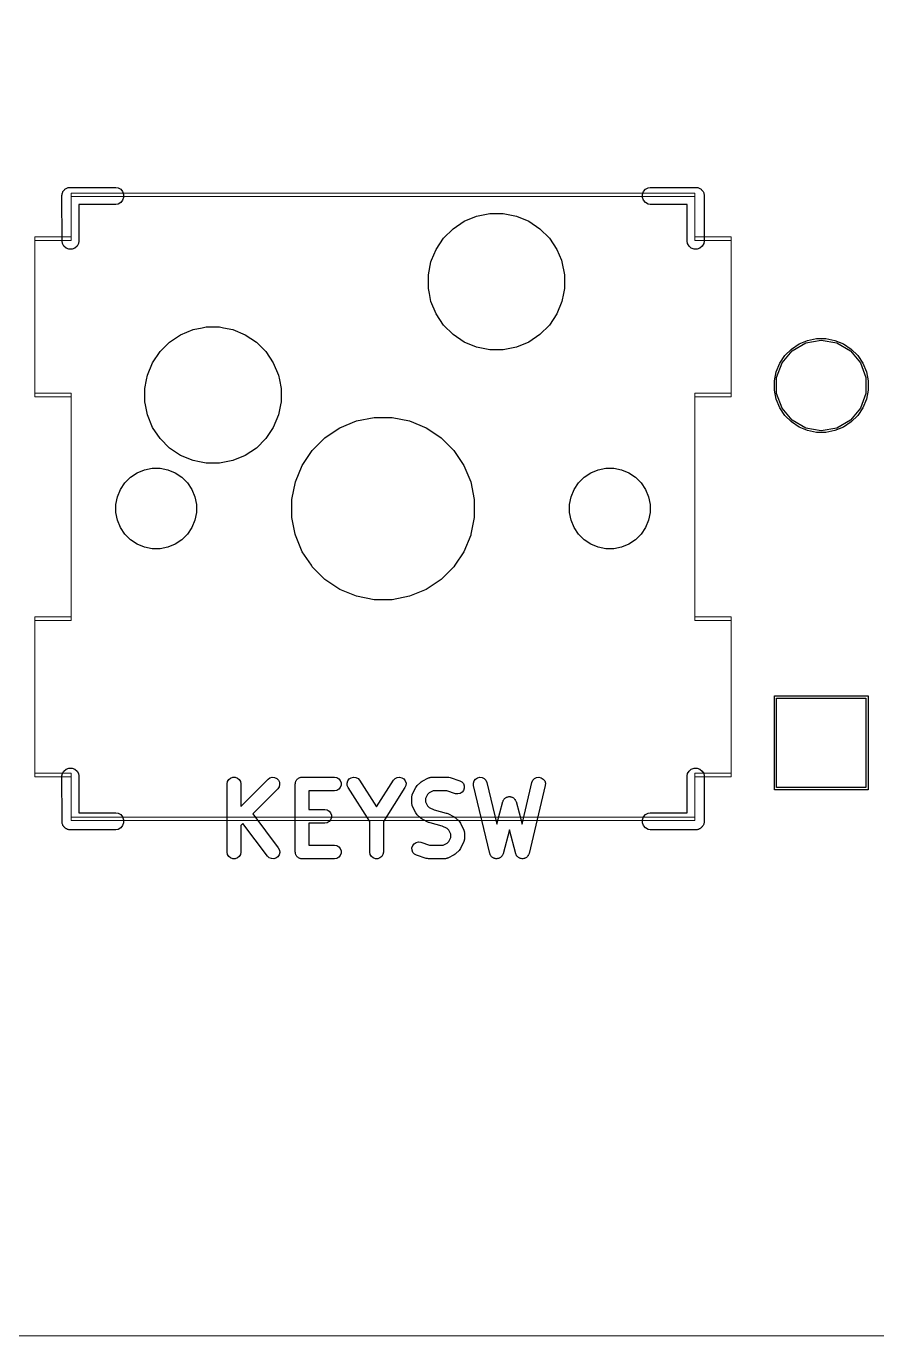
# Model space of a CAD drawing. Header units: millimetres. Extents: x 13 to 222, y -3 to 195.
# Drawn here: x 54.19 to 73.24, y 40.44 to 69.76 of the extents above; entities that cross this region are included whole.
import ezdxf

# ---------------------------------------------------------------- set-up
doc = ezdxf.new("R2010")
doc.units = ezdxf.units.MM
doc.header["$MEASUREMENT"] = 0
doc.layers.add('Ergodox plate', color=7, linetype='Continuous', lineweight=0, true_color=0xf6921e)
doc.layers.add('Orig switch cut', color=7, linetype='Continuous', lineweight=0, true_color=0xde3535)
doc.layers.add('Mask', color=134, linetype='Continuous')
doc.layers.add('Silk', color=142, linetype='Continuous')

msp = doc.modelspace()

# ---------------------------------------------------------------- linework, layer by layer
at = {"layer": 'Ergodox plate'}
msp.add_lwpolyline([(99.143, 40.444), (22.011, 40.444, -0.414214), (15.011, 47.444), (15.011, 171.874, -0.414214), (22.011, 178.874), (125.882, 178.874)], format="xyb", dxfattribs=at)
msp.add_lwpolyline([(69.163, 66.024), (69.163, 65.044), (69.976, 65.044), (69.976, 61.544), (69.163, 61.544), (69.163, 56.535), (69.976, 56.535), (69.976, 53.035), (69.163, 53.035), (69.163, 52.054), (55.193, 52.054), (55.193, 53.035), (54.381, 53.035), (54.381, 56.535), (55.193, 56.535), (55.193, 61.544), (54.381, 61.544), (54.381, 65.044), (55.193, 65.044), (55.193, 66.024)], close=True, dxfattribs=at)
at = {"layer": 'Mask', "linetype": 'Continuous'}
for p, q in [((63.747, 65.227), (63.997, 65.394)), ((63.997, 65.394), (64.275, 65.509)), ((64.275, 65.509), (64.422, 65.539)), ((64.422, 65.539), (64.57, 65.568)), ((64.57, 65.568), (64.87, 65.568)), ((64.87, 65.568), (65.018, 65.539)), ((65.018, 65.539), (65.165, 65.509)), ((65.165, 65.509), (65.443, 65.394)), ((65.443, 65.394), (65.693, 65.227)), ((63.535, 65.015), (63.747, 65.227)), ((65.693, 65.227), (65.905, 65.015)), ((63.368, 64.765), (63.535, 65.015)), ((65.905, 65.015), (66.072, 64.765)), ((63.253, 64.487), (63.266, 64.52)), ((63.266, 64.52), (63.368, 64.765)), ((66.072, 64.765), (66.174, 64.52)), ((66.174, 64.52), (66.187, 64.487)), ((63.194, 64.192), (63.253, 64.487)), ((66.187, 64.487), (66.246, 64.192)), ((63.194, 63.892), (63.194, 64.192)), ((66.246, 64.192), (66.246, 63.892)), ((63.217, 63.777), (63.194, 63.892)), ((63.253, 63.597), (63.217, 63.777)), ((66.223, 63.777), (66.187, 63.597)), ((66.246, 63.892), (66.223, 63.777)), ((63.368, 63.319), (63.253, 63.597)), ((66.187, 63.597), (66.072, 63.319)), ((63.535, 63.069), (63.368, 63.319)), ((63.747, 62.857), (63.535, 63.069)), ((65.905, 63.069), (65.693, 62.857)), ((66.072, 63.319), (65.905, 63.069)), ((57.397, 62.687), (57.647, 62.854)), ((57.647, 62.854), (57.925, 62.969)), ((57.925, 62.969), (58.131, 63.01)), ((58.131, 63.01), (58.22, 63.028)), ((58.22, 63.028), (58.52, 63.028)), ((58.52, 63.028), (58.609, 63.01)), ((58.609, 63.01), (58.815, 62.969)), ((58.815, 62.969), (59.093, 62.854)), ((59.093, 62.854), (59.343, 62.687)), ((63.997, 62.69), (63.747, 62.857)), ((65.693, 62.857), (65.443, 62.69)), ((71.687, 62.728), (71.89, 62.768)), ((71.89, 62.768), (72.097, 62.768)), ((72.097, 62.768), (72.301, 62.728)), ((57.018, 62.225), (57.185, 62.475)), ((57.185, 62.475), (57.397, 62.687)), ((59.343, 62.687), (59.555, 62.475)), ((59.555, 62.475), (59.722, 62.225)), ((64.275, 62.575), (63.997, 62.69)), ((64.382, 62.553), (64.275, 62.575)), ((64.57, 62.516), (64.382, 62.553)), ((64.87, 62.516), (64.57, 62.516)), ((65.058, 62.553), (64.87, 62.516)), ((65.165, 62.575), (65.058, 62.553)), ((65.443, 62.69), (65.165, 62.575)), ((71.178, 62.387), (71.324, 62.533)), ((71.324, 62.533), (71.496, 62.648)), ((71.496, 62.648), (71.687, 62.728)), ((72.301, 62.728), (72.492, 62.648)), ((72.492, 62.648), (72.664, 62.533)), ((72.664, 62.533), (72.81, 62.387)), ((56.903, 61.947), (57.018, 62.225)), ((59.722, 62.225), (59.837, 61.947)), ((70.983, 62.024), (71.063, 62.215)), ((71.063, 62.215), (71.178, 62.387)), ((72.81, 62.387), (72.925, 62.215)), ((72.925, 62.215), (73.005, 62.024)), ((56.881, 61.841), (56.903, 61.947)), ((59.837, 61.947), (59.859, 61.841)), ((70.943, 61.821), (70.983, 62.024)), ((73.005, 62.024), (73.045, 61.821)), ((56.844, 61.652), (56.881, 61.841)), ((56.844, 61.352), (56.844, 61.652)), ((59.859, 61.841), (59.896, 61.652)), ((59.896, 61.652), (59.896, 61.352)), ((70.943, 61.613), (70.943, 61.821)), ((70.983, 61.41), (70.943, 61.613)), ((73.045, 61.613), (73.005, 61.41)), ((73.045, 61.821), (73.045, 61.613)), ((56.858, 61.281), (56.844, 61.352)), ((56.903, 61.057), (56.858, 61.281)), ((59.882, 61.281), (59.837, 61.057)), ((59.896, 61.352), (59.882, 61.281)), ((71.063, 61.219), (70.983, 61.41)), ((73.005, 61.41), (72.925, 61.219)), ((57.018, 60.779), (56.903, 61.057)), ((59.837, 61.057), (59.722, 60.779)), ((61.585, 60.925), (61.979, 61.003)), ((61.979, 61.003), (62.381, 61.003)), ((62.381, 61.003), (62.775, 60.925)), ((71.178, 61.047), (71.063, 61.219)), ((71.324, 60.901), (71.178, 61.047)), ((72.81, 61.047), (72.664, 60.901)), ((72.925, 61.219), (72.81, 61.047)), ((57.185, 60.529), (57.018, 60.779)), ((59.722, 60.779), (59.555, 60.529)), ((60.999, 60.628), (61.213, 60.771)), ((61.213, 60.771), (61.585, 60.925)), ((61.585, 60.925), (61.585, 60.925)), ((61.585, 60.925), (61.585, 60.925)), ((62.775, 60.925), (62.775, 60.925)), ((62.775, 60.925), (62.775, 60.925)), ((62.775, 60.925), (63.147, 60.771)), ((63.147, 60.771), (63.361, 60.628)), ((71.496, 60.786), (71.324, 60.901)), ((71.687, 60.706), (71.496, 60.786)), ((71.89, 60.666), (71.687, 60.706)), ((72.301, 60.706), (72.097, 60.666)), ((72.492, 60.786), (72.301, 60.706)), ((72.664, 60.901), (72.492, 60.786)), ((57.397, 60.317), (57.185, 60.529)), ((59.555, 60.529), (59.343, 60.317)), ((60.595, 60.263), (60.879, 60.547)), ((60.879, 60.547), (60.999, 60.628)), ((63.361, 60.628), (63.481, 60.547)), ((63.481, 60.547), (63.765, 60.263)), ((72.097, 60.666), (71.89, 60.666)), ((57.647, 60.15), (57.397, 60.317)), ((57.925, 60.035), (57.647, 60.15)), ((59.093, 60.15), (58.815, 60.035)), ((59.343, 60.317), (59.093, 60.15)), ((60.371, 59.929), (60.595, 60.263)), ((60.595, 60.263), (60.595, 60.263)), ((63.765, 60.263), (63.765, 60.263)), ((63.765, 60.263), (63.989, 59.929)), ((56.673, 59.76), (56.837, 59.828)), ((56.837, 59.828), (57.011, 59.863)), ((57.011, 59.863), (57.189, 59.863)), ((57.189, 59.863), (57.363, 59.828)), ((57.363, 59.828), (57.527, 59.76)), ((58.072, 60.005), (57.925, 60.035)), ((58.22, 59.976), (58.072, 60.005)), ((58.52, 59.976), (58.22, 59.976)), ((58.668, 60.005), (58.52, 59.976)), ((58.815, 60.035), (58.668, 60.005)), ((60.217, 59.557), (60.371, 59.929)), ((63.989, 59.929), (64.143, 59.557)), ((66.833, 59.76), (66.997, 59.828)), ((66.997, 59.828), (67.171, 59.863)), ((67.171, 59.863), (67.349, 59.863)), ((67.349, 59.863), (67.523, 59.828)), ((67.523, 59.828), (67.687, 59.76)), ((56.302, 59.389), (56.4, 59.536)), ((56.4, 59.536), (56.526, 59.662)), ((56.526, 59.662), (56.673, 59.76)), ((57.527, 59.76), (57.674, 59.662)), ((57.674, 59.662), (57.8, 59.536)), ((57.8, 59.536), (57.898, 59.389)), ((60.139, 59.163), (60.217, 59.557)), ((60.217, 59.557), (60.217, 59.557)), ((64.143, 59.557), (64.143, 59.557)), ((64.143, 59.557), (64.221, 59.163)), ((66.462, 59.389), (66.56, 59.536)), ((66.56, 59.536), (66.686, 59.662)), ((66.686, 59.662), (66.833, 59.76)), ((67.687, 59.76), (67.834, 59.662)), ((67.834, 59.662), (67.96, 59.536)), ((67.96, 59.536), (68.058, 59.389)), ((56.234, 59.225), (56.302, 59.389)), ((57.898, 59.389), (57.966, 59.225)), ((66.394, 59.225), (66.462, 59.389)), ((68.058, 59.389), (68.126, 59.225)), ((56.199, 59.051), (56.234, 59.225)), ((56.199, 58.873), (56.199, 59.051)), ((57.966, 59.225), (58.001, 59.051)), ((58.001, 59.051), (58.001, 58.873)), ((60.139, 58.761), (60.139, 59.163)), ((64.221, 59.163), (64.221, 58.761)), ((66.359, 59.051), (66.394, 59.225)), ((66.359, 58.873), (66.359, 59.051)), ((68.126, 59.225), (68.161, 59.051)), ((68.161, 59.051), (68.161, 58.873)), ((56.234, 58.699), (56.199, 58.873)), ((56.302, 58.535), (56.234, 58.699)), ((57.966, 58.699), (57.898, 58.535)), ((58.001, 58.873), (57.966, 58.699)), ((60.213, 58.387), (60.139, 58.761)), ((64.221, 58.761), (64.147, 58.387)), ((66.394, 58.699), (66.359, 58.873)), ((66.462, 58.535), (66.394, 58.699)), ((68.126, 58.699), (68.058, 58.535)), ((68.161, 58.873), (68.126, 58.699)), ((56.4, 58.388), (56.302, 58.535)), ((56.526, 58.262), (56.4, 58.388)), ((57.8, 58.388), (57.674, 58.262)), ((57.898, 58.535), (57.8, 58.388)), ((60.217, 58.367), (60.213, 58.387)), ((60.371, 57.995), (60.217, 58.367)), ((64.143, 58.367), (63.989, 57.995)), ((64.147, 58.387), (64.143, 58.367)), ((66.56, 58.388), (66.462, 58.535)), ((66.686, 58.262), (66.56, 58.388)), ((67.96, 58.388), (67.834, 58.262)), ((68.058, 58.535), (67.96, 58.388)), ((56.673, 58.164), (56.526, 58.262)), ((56.837, 58.096), (56.673, 58.164)), ((57.011, 58.061), (56.837, 58.096)), ((57.189, 58.061), (57.011, 58.061)), ((57.363, 58.096), (57.189, 58.061)), ((57.527, 58.164), (57.363, 58.096)), ((57.674, 58.262), (57.527, 58.164)), ((66.833, 58.164), (66.686, 58.262)), ((66.997, 58.096), (66.833, 58.164)), ((67.171, 58.061), (66.997, 58.096)), ((67.349, 58.061), (67.171, 58.061)), ((67.523, 58.096), (67.349, 58.061)), ((67.687, 58.164), (67.523, 58.096)), ((67.834, 58.262), (67.687, 58.164)), ((60.574, 57.691), (60.371, 57.995)), ((63.989, 57.995), (63.786, 57.691)), ((60.595, 57.661), (60.574, 57.691)), ((60.879, 57.377), (60.595, 57.661)), ((63.765, 57.661), (63.481, 57.377)), ((63.786, 57.691), (63.765, 57.661)), ((61.213, 57.153), (60.879, 57.377)), ((60.879, 57.377), (60.879, 57.377)), ((63.481, 57.377), (63.147, 57.153)), ((63.481, 57.377), (63.481, 57.377)), ((61.585, 56.999), (61.213, 57.153)), ((61.979, 56.921), (61.585, 56.999)), ((61.585, 56.999), (61.585, 56.999)), ((61.585, 56.999), (61.585, 56.999)), ((62.381, 56.921), (61.979, 56.921)), ((62.775, 56.999), (62.381, 56.921)), ((63.147, 57.153), (62.775, 56.999)), ((62.775, 56.999), (62.775, 56.999)), ((62.775, 56.999), (62.775, 56.999)), ((70.943, 52.666), (70.943, 54.768)), ((70.943, 54.768), (73.045, 54.768)), ((73.045, 54.768), (73.045, 52.666)), ((73.045, 52.666), (70.943, 52.666))]:
    msp.add_line(p, q, dxfattribs=at)
at = {"layer": 'Orig switch cut', "lineweight": 0}
msp.add_line((13.177, 40.444), (105.551, 40.444), dxfattribs=at)
at = {"layer": 'Orig switch cut'}
msp.add_lwpolyline([(69.165, 65.947), (69.165, 64.967), (69.978, 64.967), (69.978, 61.467), (69.165, 61.467), (69.165, 56.458), (69.978, 56.458), (69.978, 52.958), (69.165, 52.958), (69.165, 51.977), (55.195, 51.977), (55.195, 52.958), (54.382, 52.958), (54.382, 56.458), (55.195, 56.458), (55.195, 61.467), (54.382, 61.467), (54.382, 64.967), (55.195, 64.967), (55.195, 65.947)], close=True, dxfattribs=at)
at = {"layer": 'Silk', "linetype": 'Continuous'}
for p, q in [((54.99, 64.945), (54.989, 65.979)), ((54.989, 65.979), (54.99, 65.979)), ((54.99, 65.996), (54.995, 66.011)), ((54.99, 65.979), (54.99, 65.996)), ((54.995, 66.011), (54.998, 66.028)), ((54.998, 66.028), (55.007, 66.043)), ((55.007, 66.043), (55.012, 66.059)), ((55.012, 66.059), (55.023, 66.072)), ((55.023, 66.072), (55.032, 66.086)), ((55.032, 66.086), (55.045, 66.097)), ((55.045, 66.097), (55.056, 66.11)), ((55.056, 66.11), (55.07, 66.119)), ((55.07, 66.119), (55.083, 66.13)), ((55.083, 66.13), (55.099, 66.135)), ((55.099, 66.135), (55.114, 66.144)), ((55.114, 66.144), (55.131, 66.147)), ((55.131, 66.147), (55.146, 66.152)), ((55.146, 66.152), (55.163, 66.152)), ((55.163, 66.152), (55.163, 66.153)), ((55.163, 66.153), (56.197, 66.153)), ((56.197, 66.153), (56.246, 66.144)), ((56.246, 66.144), (56.304, 66.11)), ((56.304, 66.11), (56.348, 66.059)), ((56.348, 66.059), (56.37, 65.996)), ((56.37, 65.996), (56.37, 65.928)), ((67.99, 65.996), (68.012, 66.059)), ((67.99, 65.928), (67.99, 65.996)), ((68.012, 66.059), (68.056, 66.11)), ((68.056, 66.11), (68.114, 66.144)), ((68.114, 66.144), (68.163, 66.153)), ((68.163, 66.153), (69.197, 66.153)), ((69.197, 66.153), (69.197, 66.152)), ((69.197, 66.152), (69.214, 66.152)), ((69.214, 66.152), (69.229, 66.147)), ((69.229, 66.147), (69.246, 66.144)), ((69.246, 66.144), (69.261, 66.135)), ((69.261, 66.135), (69.277, 66.13)), ((69.277, 66.13), (69.29, 66.119)), ((69.29, 66.119), (69.304, 66.11)), ((69.304, 66.11), (69.315, 66.097)), ((69.315, 66.097), (69.328, 66.086)), ((69.328, 66.086), (69.337, 66.072)), ((69.337, 66.072), (69.348, 66.059)), ((69.348, 66.059), (69.353, 66.043)), ((69.353, 66.043), (69.362, 66.028)), ((69.362, 66.028), (69.365, 66.011)), ((69.365, 66.011), (69.37, 65.996)), ((69.37, 65.996), (69.37, 65.979)), ((69.37, 65.979), (69.37, 65.979)), ((69.37, 65.979), (69.37, 64.945)), ((56.197, 65.772), (55.37, 65.772)), ((55.37, 65.772), (55.37, 64.945)), ((56.246, 65.78), (56.197, 65.772)), ((56.304, 65.814), (56.246, 65.78)), ((56.348, 65.865), (56.304, 65.814)), ((56.37, 65.928), (56.348, 65.865)), ((68.012, 65.865), (67.99, 65.928)), ((68.056, 65.814), (68.012, 65.865)), ((68.114, 65.78), (68.056, 65.814)), ((68.163, 65.772), (68.114, 65.78)), ((68.99, 65.772), (68.163, 65.772)), ((68.989, 64.945), (68.99, 65.772)), ((54.998, 64.896), (54.99, 64.945)), ((55.032, 64.838), (54.998, 64.896)), ((55.083, 64.794), (55.032, 64.838)), ((55.328, 64.838), (55.277, 64.794)), ((55.362, 64.896), (55.328, 64.838)), ((55.37, 64.945), (55.362, 64.896)), ((68.998, 64.896), (68.989, 64.945)), ((69.032, 64.838), (68.998, 64.896)), ((69.083, 64.794), (69.032, 64.838)), ((69.328, 64.838), (69.277, 64.794)), ((69.362, 64.896), (69.328, 64.838)), ((69.37, 64.945), (69.362, 64.896)), ((55.146, 64.772), (55.083, 64.794)), ((55.214, 64.772), (55.146, 64.772)), ((55.277, 64.794), (55.214, 64.772)), ((69.146, 64.772), (69.083, 64.794)), ((69.214, 64.772), (69.146, 64.772)), ((69.277, 64.794), (69.214, 64.772)), ((71.115, 62.225), (71.341, 62.495)), ((71.341, 62.495), (71.647, 62.671)), ((71.647, 62.671), (71.994, 62.732)), ((71.994, 62.732), (72.341, 62.671)), ((72.341, 62.671), (72.647, 62.495)), ((72.647, 62.495), (72.873, 62.225)), ((70.994, 61.893), (71.115, 62.225)), ((72.873, 62.225), (72.994, 61.893)), ((70.994, 61.541), (70.994, 61.893)), ((72.994, 61.893), (72.994, 61.541)), ((71.115, 61.209), (70.994, 61.541)), ((72.994, 61.541), (72.873, 61.209)), ((71.341, 60.939), (71.115, 61.209)), ((72.873, 61.209), (72.647, 60.939)), ((71.647, 60.763), (71.341, 60.939)), ((71.994, 60.702), (71.647, 60.763)), ((72.341, 60.763), (71.994, 60.702)), ((72.647, 60.939), (72.341, 60.763)), ((70.994, 52.717), (70.994, 54.717)), ((70.994, 54.717), (72.994, 54.717)), ((72.994, 54.717), (72.994, 52.717)), ((54.998, 53.028), (55.032, 53.086)), ((55.032, 53.086), (55.083, 53.13)), ((55.083, 53.13), (55.146, 53.152)), ((55.146, 53.152), (55.214, 53.152)), ((55.214, 53.152), (55.277, 53.13)), ((55.277, 53.13), (55.328, 53.086)), ((55.328, 53.086), (55.362, 53.028)), ((68.998, 53.028), (69.032, 53.086)), ((69.032, 53.086), (69.083, 53.13)), ((69.083, 53.13), (69.146, 53.152)), ((69.146, 53.152), (69.214, 53.152)), ((69.214, 53.152), (69.277, 53.13)), ((69.277, 53.13), (69.328, 53.086)), ((69.328, 53.086), (69.362, 53.028)), ((54.989, 52.979), (54.998, 53.028)), ((54.99, 51.996), (54.989, 52.979)), ((55.362, 53.028), (55.37, 52.979)), ((55.37, 52.979), (55.37, 52.153)), ((58.689, 52.797), (58.699, 52.849)), ((58.689, 51.273), (58.689, 52.797)), ((58.699, 52.849), (58.725, 52.895)), ((58.725, 52.895), (58.766, 52.929)), ((58.766, 52.929), (58.815, 52.947)), ((58.815, 52.947), (58.868, 52.947)), ((58.868, 52.947), (58.918, 52.929)), ((58.918, 52.929), (58.958, 52.895)), ((58.958, 52.895), (58.985, 52.849)), ((58.985, 52.849), (58.994, 52.797)), ((58.994, 52.294), (59.605, 52.904)), ((58.994, 52.797), (58.994, 52.294)), ((59.605, 52.904), (59.648, 52.935)), ((59.648, 52.935), (59.699, 52.948)), ((59.699, 52.948), (59.752, 52.944)), ((59.752, 52.944), (59.8, 52.921)), ((59.8, 52.921), (59.837, 52.884)), ((59.837, 52.884), (59.86, 52.836)), ((59.864, 52.783), (59.851, 52.732)), ((59.86, 52.836), (59.864, 52.783)), ((60.213, 52.797), (60.216, 52.81)), ((60.213, 51.273), (60.213, 52.797)), ((60.216, 52.823), (60.22, 52.836)), ((60.216, 52.81), (60.216, 52.823)), ((60.22, 52.836), (60.223, 52.849)), ((60.223, 52.849), (60.229, 52.86)), ((60.229, 52.86), (60.234, 52.873)), ((60.234, 52.873), (60.242, 52.883)), ((60.242, 52.883), (60.249, 52.895)), ((60.249, 52.895), (60.259, 52.903)), ((60.259, 52.903), (60.268, 52.913)), ((60.268, 52.913), (60.279, 52.92)), ((60.279, 52.92), (60.29, 52.929)), ((60.29, 52.929), (60.302, 52.933)), ((60.302, 52.933), (60.314, 52.94)), ((60.314, 52.94), (60.327, 52.942)), ((60.327, 52.942), (60.339, 52.947)), ((60.339, 52.947), (60.353, 52.947)), ((60.353, 52.947), (60.366, 52.949)), ((60.366, 52.949), (61.091, 52.949)), ((61.091, 52.949), (61.144, 52.94)), ((61.144, 52.94), (61.189, 52.913)), ((61.189, 52.913), (61.223, 52.873)), ((61.223, 52.873), (61.242, 52.823)), ((61.242, 52.823), (61.242, 52.77)), ((61.376, 52.817), (61.392, 52.867)), ((61.378, 52.764), (61.376, 52.817)), ((61.392, 52.867), (61.424, 52.909)), ((61.424, 52.909), (61.469, 52.937)), ((61.469, 52.937), (61.52, 52.949)), ((61.52, 52.949), (61.573, 52.942)), ((61.573, 52.942), (61.62, 52.917)), ((61.62, 52.917), (61.655, 52.878)), ((61.655, 52.878), (62.035, 52.282)), ((62.035, 52.282), (62.414, 52.878)), ((62.414, 52.878), (62.45, 52.917)), ((62.45, 52.917), (62.497, 52.942)), ((62.497, 52.942), (62.549, 52.949)), ((62.549, 52.949), (62.601, 52.937)), ((62.601, 52.937), (62.646, 52.909)), ((62.646, 52.909), (62.678, 52.867)), ((62.678, 52.867), (62.694, 52.817)), ((62.694, 52.817), (62.692, 52.764)), ((62.943, 52.759), (63.016, 52.832)), ((63.016, 52.832), (63.036, 52.846)), ((63.036, 52.846), (63.055, 52.86)), ((63.055, 52.86), (63.2, 52.933)), ((63.2, 52.933), (63.209, 52.935)), ((63.209, 52.935), (63.216, 52.94)), ((63.216, 52.94), (63.234, 52.943)), ((63.234, 52.943), (63.251, 52.948)), ((63.251, 52.948), (63.26, 52.947)), ((63.26, 52.947), (63.269, 52.949)), ((63.269, 52.949), (63.631, 52.949)), ((63.631, 52.949), (63.655, 52.945)), ((63.655, 52.945), (63.68, 52.941)), ((63.68, 52.941), (63.897, 52.869)), ((63.897, 52.869), (63.944, 52.843)), ((63.944, 52.843), (63.979, 52.804)), ((63.979, 52.804), (63.998, 52.755)), ((64.206, 52.814), (64.221, 52.865)), ((64.209, 52.761), (64.206, 52.814)), ((64.221, 52.865), (64.252, 52.907)), ((64.252, 52.907), (64.297, 52.936)), ((64.297, 52.936), (64.348, 52.949)), ((64.348, 52.949), (64.401, 52.943)), ((64.401, 52.943), (64.448, 52.919)), ((64.448, 52.919), (64.484, 52.88)), ((64.484, 52.88), (64.505, 52.832)), ((64.505, 52.832), (64.728, 51.895)), ((65.292, 51.895), (65.515, 52.832)), ((65.515, 52.832), (65.536, 52.88)), ((65.536, 52.88), (65.573, 52.919)), ((65.573, 52.919), (65.62, 52.943)), ((65.62, 52.943), (65.672, 52.949)), ((65.672, 52.949), (65.724, 52.936)), ((65.724, 52.936), (65.768, 52.907)), ((65.768, 52.907), (65.8, 52.865)), ((65.8, 52.865), (65.815, 52.814)), ((65.815, 52.814), (65.812, 52.761)), ((68.989, 52.153), (68.99, 52.979)), ((68.99, 52.979), (68.998, 53.028)), ((69.362, 53.028), (69.37, 52.979)), ((69.37, 52.979), (69.37, 51.945)), ((59.82, 52.689), (59.261, 52.129)), ((59.851, 52.732), (59.82, 52.689)), ((61.091, 52.644), (60.518, 52.644)), ((60.518, 52.644), (60.518, 52.223)), ((61.144, 52.653), (61.091, 52.644)), ((61.189, 52.68), (61.144, 52.653)), ((61.223, 52.72), (61.189, 52.68)), ((61.242, 52.77), (61.223, 52.72)), ((61.398, 52.715), (61.378, 52.764)), ((61.882, 51.954), (61.398, 52.715)), ((62.671, 52.715), (62.187, 51.954)), ((62.692, 52.764), (62.671, 52.715)), ((62.826, 52.506), (62.827, 52.515)), ((62.826, 52.361), (62.826, 52.506)), ((62.827, 52.524), (62.832, 52.541)), ((62.827, 52.515), (62.827, 52.524)), ((62.832, 52.541), (62.835, 52.558)), ((62.835, 52.558), (62.839, 52.566)), ((62.839, 52.566), (62.842, 52.574)), ((62.842, 52.574), (62.915, 52.72)), ((62.915, 52.72), (62.929, 52.739)), ((62.929, 52.739), (62.943, 52.759)), ((63.176, 52.561), (63.131, 52.47)), ((63.214, 52.599), (63.176, 52.561)), ((63.305, 52.644), (63.214, 52.599)), ((63.607, 52.644), (63.305, 52.644)), ((63.801, 52.579), (63.607, 52.644)), ((63.853, 52.572), (63.801, 52.579)), ((63.905, 52.582), (63.853, 52.572)), ((63.95, 52.61), (63.905, 52.582)), ((63.983, 52.651), (63.95, 52.61)), ((64, 52.702), (63.983, 52.651)), ((63.998, 52.755), (64, 52.702)), ((64.572, 51.237), (64.209, 52.761)), ((64.913, 52.477), (64.923, 52.486)), ((64.923, 52.486), (64.935, 52.492)), ((64.935, 52.492), (64.946, 52.499)), ((64.946, 52.499), (64.959, 52.503)), ((64.959, 52.503), (64.971, 52.508)), ((64.971, 52.508), (64.984, 52.509)), ((64.984, 52.509), (64.997, 52.513)), ((64.997, 52.513), (65.01, 52.512)), ((65.01, 52.512), (65.023, 52.513)), ((65.023, 52.513), (65.036, 52.509)), ((65.036, 52.509), (65.05, 52.508)), ((65.05, 52.508), (65.062, 52.503)), ((65.062, 52.503), (65.075, 52.499)), ((65.075, 52.499), (65.086, 52.492)), ((65.086, 52.492), (65.098, 52.486)), ((65.098, 52.486), (65.107, 52.477)), ((65.812, 52.761), (65.449, 51.237)), ((72.994, 52.717), (70.994, 52.717)), ((60.518, 52.223), (60.874, 52.223)), ((60.874, 52.223), (60.926, 52.214)), ((60.926, 52.214), (60.972, 52.188)), ((62.827, 52.352), (62.826, 52.361)), ((62.827, 52.344), (62.827, 52.352)), ((62.832, 52.327), (62.827, 52.344)), ((62.835, 52.309), (62.832, 52.327)), ((62.839, 52.301), (62.835, 52.309)), ((62.842, 52.293), (62.839, 52.301)), ((62.915, 52.148), (62.842, 52.293)), ((63.131, 52.47), (63.131, 52.397)), ((63.131, 52.397), (63.176, 52.306)), ((63.176, 52.306), (63.214, 52.269)), ((63.214, 52.269), (63.322, 52.215)), ((63.322, 52.215), (63.596, 52.146)), ((64.728, 51.895), (64.863, 52.4)), ((64.863, 52.4), (64.869, 52.413)), ((64.869, 52.413), (64.872, 52.426)), ((64.872, 52.426), (64.88, 52.436)), ((64.88, 52.436), (64.885, 52.448)), ((64.885, 52.448), (64.895, 52.458)), ((64.895, 52.458), (64.903, 52.469)), ((64.903, 52.469), (64.913, 52.477)), ((65.107, 52.477), (65.118, 52.469)), ((65.118, 52.469), (65.126, 52.458)), ((65.126, 52.458), (65.135, 52.448)), ((65.135, 52.448), (65.141, 52.436)), ((65.141, 52.436), (65.148, 52.426)), ((65.148, 52.426), (65.152, 52.413)), ((65.152, 52.413), (65.158, 52.4)), ((65.158, 52.4), (65.292, 51.895)), ((54.99, 51.928), (54.99, 51.996)), ((54.995, 51.913), (54.99, 51.928)), ((54.998, 51.896), (54.995, 51.913)), ((55.007, 51.881), (54.998, 51.896)), ((55.37, 52.153), (56.197, 52.153)), ((56.197, 52.153), (56.246, 52.144)), ((56.246, 52.144), (56.304, 52.11)), ((56.304, 52.11), (56.348, 52.059)), ((56.348, 52.059), (56.37, 51.996)), ((56.37, 51.928), (56.348, 51.865)), ((56.37, 51.996), (56.37, 51.928)), ((59.043, 51.911), (58.994, 51.863)), ((59.591, 51.181), (59.043, 51.911)), ((59.261, 52.129), (59.834, 51.364)), ((60.874, 51.918), (60.518, 51.918)), ((60.518, 51.918), (60.518, 51.425)), ((60.926, 51.928), (60.874, 51.918)), ((60.972, 51.954), (60.926, 51.928)), ((60.972, 52.188), (61.006, 52.147)), ((61.006, 51.995), (60.972, 51.954)), ((61.006, 52.147), (61.024, 52.097)), ((61.024, 52.044), (61.006, 51.995)), ((61.024, 52.097), (61.024, 52.044)), ((61.882, 51.273), (61.882, 51.954)), ((62.187, 51.954), (62.187, 51.273)), ((62.929, 52.128), (62.915, 52.148)), ((62.943, 52.108), (62.929, 52.128)), ((63.016, 52.036), (62.943, 52.108)), ((63.036, 52.022), (63.016, 52.036)), ((63.055, 52.007), (63.036, 52.022)), ((63.2, 51.935), (63.055, 52.007)), ((63.216, 51.93), (63.2, 51.935)), ((63.232, 51.923), (63.216, 51.93)), ((63.506, 51.854), (63.232, 51.923)), ((63.596, 52.146), (63.611, 52.139)), ((63.611, 52.139), (63.627, 52.135)), ((63.627, 52.135), (63.772, 52.062)), ((63.772, 52.062), (63.792, 52.047)), ((63.792, 52.047), (63.812, 52.033)), ((63.812, 52.033), (63.884, 51.961)), ((63.884, 51.961), (63.898, 51.941)), ((63.898, 51.941), (63.913, 51.921)), ((63.913, 51.921), (63.985, 51.776)), ((67.99, 51.996), (68.012, 52.059)), ((67.99, 51.928), (67.99, 51.996)), ((68.012, 51.865), (67.99, 51.928)), ((68.012, 52.059), (68.056, 52.11)), ((68.056, 52.11), (68.114, 52.144)), ((68.114, 52.144), (68.163, 52.153)), ((68.163, 52.153), (68.989, 52.153)), ((69.362, 51.896), (69.353, 51.881)), ((69.365, 51.913), (69.362, 51.896)), ((69.37, 51.928), (69.365, 51.913)), ((69.37, 51.945), (69.37, 51.945)), ((69.37, 51.945), (69.37, 51.928)), ((55.012, 51.865), (55.007, 51.881)), ((55.023, 51.852), (55.012, 51.865)), ((55.032, 51.838), (55.023, 51.852)), ((55.045, 51.827), (55.032, 51.838)), ((55.056, 51.814), (55.045, 51.827)), ((55.07, 51.805), (55.056, 51.814)), ((55.083, 51.794), (55.07, 51.805)), ((55.099, 51.789), (55.083, 51.794)), ((55.114, 51.78), (55.099, 51.789)), ((55.131, 51.777), (55.114, 51.78)), ((55.146, 51.772), (55.131, 51.777)), ((55.163, 51.772), (55.146, 51.772)), ((56.197, 51.772), (55.163, 51.772)), ((55.163, 51.772), (55.163, 51.772)), ((56.246, 51.78), (56.197, 51.772)), ((56.304, 51.814), (56.246, 51.78)), ((56.348, 51.865), (56.304, 51.814)), ((58.994, 51.863), (58.994, 51.273)), ((63.614, 51.8), (63.506, 51.854)), ((63.651, 51.763), (63.614, 51.8)), ((63.697, 51.672), (63.651, 51.763)), ((63.697, 51.599), (63.697, 51.672)), ((63.985, 51.776), (63.988, 51.768)), ((63.988, 51.768), (63.992, 51.76)), ((63.992, 51.76), (63.995, 51.743)), ((63.995, 51.743), (64.001, 51.725)), ((64.001, 51.725), (64, 51.717)), ((64, 51.717), (64.002, 51.708)), ((64.002, 51.708), (64.002, 51.563)), ((65.01, 51.77), (64.867, 51.233)), ((65.153, 51.233), (65.01, 51.77)), ((68.056, 51.814), (68.012, 51.865)), ((68.114, 51.78), (68.056, 51.814)), ((68.163, 51.772), (68.114, 51.78)), ((69.197, 51.772), (68.163, 51.772)), ((69.214, 51.772), (69.197, 51.772)), ((69.197, 51.772), (69.197, 51.772)), ((69.229, 51.777), (69.214, 51.772)), ((69.246, 51.78), (69.229, 51.777)), ((69.261, 51.789), (69.246, 51.78)), ((69.277, 51.794), (69.261, 51.789)), ((69.29, 51.805), (69.277, 51.794)), ((69.304, 51.814), (69.29, 51.805)), ((69.315, 51.827), (69.304, 51.814)), ((69.328, 51.838), (69.315, 51.827)), ((69.337, 51.852), (69.328, 51.838)), ((69.348, 51.865), (69.337, 51.852)), ((69.353, 51.881), (69.348, 51.865)), ((59.834, 51.364), (59.858, 51.317)), ((59.858, 51.317), (59.865, 51.264)), ((60.518, 51.425), (61.091, 51.425)), ((61.091, 51.425), (61.144, 51.416)), ((61.144, 51.416), (61.189, 51.389)), ((61.189, 51.389), (61.223, 51.349)), ((61.223, 51.349), (61.242, 51.299)), ((62.828, 51.367), (62.844, 51.418)), ((62.829, 51.315), (62.828, 51.367)), ((62.848, 51.265), (62.829, 51.315)), ((62.844, 51.418), (62.877, 51.459)), ((62.877, 51.459), (62.922, 51.487)), ((62.922, 51.487), (62.974, 51.497)), ((62.974, 51.497), (63.026, 51.49)), ((63.026, 51.49), (63.221, 51.425)), ((63.221, 51.425), (63.523, 51.425)), ((63.523, 51.425), (63.614, 51.47)), ((63.614, 51.47), (63.651, 51.508)), ((63.651, 51.508), (63.697, 51.599)), ((63.884, 51.31), (63.812, 51.237)), ((63.898, 51.33), (63.884, 51.31)), ((63.913, 51.35), (63.898, 51.33)), ((63.985, 51.495), (63.913, 51.35)), ((63.988, 51.503), (63.985, 51.495)), ((63.992, 51.511), (63.988, 51.503)), ((63.995, 51.528), (63.992, 51.511)), ((64.001, 51.545), (63.995, 51.528)), ((64.002, 51.563), (64, 51.554)), ((64, 51.554), (64.001, 51.545)), ((58.699, 51.22), (58.689, 51.273)), ((58.725, 51.175), (58.699, 51.22)), ((58.766, 51.141), (58.725, 51.175)), ((58.815, 51.122), (58.766, 51.141)), ((58.868, 51.122), (58.815, 51.122)), ((58.918, 51.141), (58.868, 51.122)), ((58.958, 51.175), (58.918, 51.141)), ((58.985, 51.22), (58.958, 51.175)), ((58.994, 51.273), (58.985, 51.22)), ((59.629, 51.145), (59.591, 51.181)), ((59.678, 51.124), (59.629, 51.145)), ((59.731, 51.121), (59.678, 51.124)), ((59.781, 51.137), (59.731, 51.121)), ((59.824, 51.168), (59.781, 51.137)), ((59.853, 51.213), (59.824, 51.168)), ((59.865, 51.264), (59.853, 51.213)), ((60.216, 51.259), (60.213, 51.273)), ((60.216, 51.246), (60.216, 51.259)), ((60.22, 51.234), (60.216, 51.246)), ((60.223, 51.22), (60.22, 51.234)), ((60.229, 51.209), (60.223, 51.22)), ((60.234, 51.196), (60.229, 51.209)), ((60.242, 51.186), (60.234, 51.196)), ((60.249, 51.175), (60.242, 51.186)), ((60.259, 51.166), (60.249, 51.175)), ((60.268, 51.156), (60.259, 51.166)), ((60.279, 51.149), (60.268, 51.156)), ((60.29, 51.141), (60.279, 51.149)), ((60.302, 51.136), (60.29, 51.141)), ((60.314, 51.129), (60.302, 51.136)), ((60.327, 51.127), (60.314, 51.129)), ((60.339, 51.122), (60.327, 51.127)), ((60.353, 51.122), (60.339, 51.122)), ((60.366, 51.12), (60.353, 51.122)), ((61.091, 51.12), (60.366, 51.12)), ((61.144, 51.129), (61.091, 51.12)), ((61.189, 51.156), (61.144, 51.129)), ((61.223, 51.196), (61.189, 51.156)), ((61.242, 51.246), (61.223, 51.196)), ((61.242, 51.299), (61.242, 51.246)), ((61.892, 51.22), (61.882, 51.273)), ((61.918, 51.175), (61.892, 51.22)), ((61.959, 51.141), (61.918, 51.175)), ((62.008, 51.122), (61.959, 51.141)), ((62.061, 51.122), (62.008, 51.122)), ((62.111, 51.141), (62.061, 51.122)), ((62.152, 51.175), (62.111, 51.141)), ((62.178, 51.22), (62.152, 51.175)), ((62.187, 51.273), (62.178, 51.22)), ((62.884, 51.226), (62.848, 51.265)), ((62.93, 51.201), (62.884, 51.226)), ((63.148, 51.128), (62.93, 51.201)), ((63.172, 51.124), (63.148, 51.128)), ((63.196, 51.12), (63.172, 51.124)), ((63.559, 51.12), (63.196, 51.12)), ((63.568, 51.122), (63.559, 51.12)), ((63.576, 51.121), (63.568, 51.122)), ((63.593, 51.126), (63.576, 51.121)), ((63.611, 51.129), (63.593, 51.126)), ((63.619, 51.134), (63.611, 51.129)), ((63.627, 51.136), (63.619, 51.134)), ((63.772, 51.209), (63.627, 51.136)), ((63.792, 51.223), (63.772, 51.209)), ((63.812, 51.237), (63.792, 51.223)), ((64.578, 51.223), (64.572, 51.237)), ((64.582, 51.208), (64.578, 51.223)), ((64.588, 51.199), (64.582, 51.208)), ((64.593, 51.189), (64.588, 51.199)), ((64.603, 51.177), (64.593, 51.189)), ((64.612, 51.165), (64.603, 51.177)), ((64.621, 51.158), (64.612, 51.165)), ((64.629, 51.15), (64.621, 51.158)), ((64.643, 51.143), (64.629, 51.15)), ((64.656, 51.134), (64.643, 51.143)), ((64.667, 51.132), (64.656, 51.134)), ((64.676, 51.127), (64.667, 51.132)), ((64.692, 51.125), (64.676, 51.127)), ((64.707, 51.121), (64.692, 51.125)), ((64.718, 51.122), (64.707, 51.121)), ((64.729, 51.12), (64.718, 51.122)), ((64.744, 51.124), (64.729, 51.12)), ((64.76, 51.125), (64.744, 51.124)), ((64.77, 51.13), (64.76, 51.125)), ((64.781, 51.133), (64.77, 51.13)), ((64.793, 51.141), (64.781, 51.133)), ((64.808, 51.148), (64.793, 51.141)), ((64.815, 51.156), (64.808, 51.148)), ((64.825, 51.162), (64.815, 51.156)), ((64.834, 51.174), (64.825, 51.162)), ((64.845, 51.185), (64.834, 51.174)), ((64.85, 51.195), (64.845, 51.185)), ((64.856, 51.204), (64.85, 51.195)), ((64.861, 51.219), (64.856, 51.204)), ((64.867, 51.233), (64.861, 51.219)), ((65.16, 51.219), (65.153, 51.233)), ((65.164, 51.204), (65.16, 51.219)), ((65.171, 51.195), (65.164, 51.204)), ((65.176, 51.185), (65.171, 51.195)), ((65.187, 51.174), (65.176, 51.185)), ((65.196, 51.162), (65.187, 51.174)), ((65.205, 51.156), (65.196, 51.162)), ((65.213, 51.148), (65.205, 51.156)), ((65.227, 51.141), (65.213, 51.148)), ((65.24, 51.133), (65.227, 51.141)), ((65.251, 51.13), (65.24, 51.133)), ((65.261, 51.125), (65.251, 51.13)), ((65.276, 51.124), (65.261, 51.125)), ((65.292, 51.12), (65.276, 51.124)), ((65.303, 51.122), (65.292, 51.12)), ((65.314, 51.121), (65.303, 51.122)), ((65.329, 51.125), (65.314, 51.121)), ((65.344, 51.127), (65.329, 51.125)), ((65.354, 51.132), (65.344, 51.127)), ((65.365, 51.134), (65.354, 51.132)), ((65.378, 51.143), (65.365, 51.134)), ((65.391, 51.15), (65.378, 51.143)), ((65.399, 51.158), (65.391, 51.15)), ((65.408, 51.165), (65.399, 51.158)), ((65.417, 51.177), (65.408, 51.165)), ((65.428, 51.189), (65.417, 51.177)), ((65.432, 51.199), (65.428, 51.189)), ((65.439, 51.208), (65.432, 51.199)), ((65.443, 51.223), (65.439, 51.208)), ((65.449, 51.237), (65.443, 51.223))]:
    msp.add_line(p, q, dxfattribs=at)

doc.saveas('drawing.dxf')
